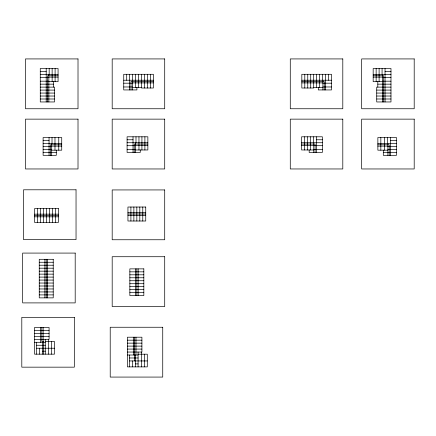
<?xml version="1.0" encoding="UTF-8"?>
<svg xmlns="http://www.w3.org/2000/svg" width="436" height="436" viewBox="0 0 436 436"><rect width="100%" height="100%" fill="white"/><g stroke="black" fill="none" stroke-linecap="round" stroke-linejoin="round"><path stroke-width="0.65" d="M40.265 71.482L46.2 71.482M385.043 71.482L390.978 71.482M40.265 74.447L58.07 74.447M373.172 74.447L390.978 74.447M58.07 75.771L47.529 75.771L47.529 101.959M373.172 75.771L383.718 75.771L383.718 101.959M48.854 77.101L58.07 77.101M373.172 77.101L382.388 77.101M40.265 77.412L48.854 77.412M382.388 77.412L390.978 77.412M123.737 80.229L153.401 80.229M301.821 80.229L331.491 80.229M40.265 81.189L48.854 81.189M382.388 81.189L390.978 81.189M153.401 81.352L130.996 81.352L130.996 89.941M301.821 81.554L324.231 81.554L324.231 89.941M48.854 81.685L58.07 81.685L58.07 68.512L40.265 68.512L40.265 101.959L54.516 101.959L54.516 87.124L40.265 87.124M382.388 81.685L373.172 81.685L373.172 68.512L390.978 68.512L390.978 101.959L376.726 101.959L376.726 87.124L390.978 87.124M132.321 82.884L153.401 82.884M301.821 82.884L322.907 82.884M123.737 83.194L132.321 83.194M322.907 83.194L331.491 83.194M40.265 84.159L53.437 84.159M377.805 84.159L390.978 84.159M123.737 86.971L132.321 86.971M322.907 86.971L331.491 86.971M132.321 87.467L141.537 87.467M313.691 87.467L322.907 87.467M40.265 90.089L54.516 90.089M376.726 90.089L390.978 90.089M40.265 93.059L54.516 93.059M376.726 93.059L390.978 93.059M40.265 96.024L54.516 96.024M376.726 96.024L390.978 96.024M40.265 98.994L54.516 98.994M376.726 98.994L390.978 98.994M127.094 139.765L133.024 139.765M316.416 139.765L322.351 139.765M43.115 140.506L49.05 140.506M390.542 140.506L396.477 140.506M127.094 142.73L147.859 142.73M301.581 142.73L322.351 142.73M43.115 143.477L61.727 143.477M377.865 143.477L396.477 143.477M147.859 144.054L134.217 144.054L134.217 152.442M301.581 144.054L315.092 144.054L315.092 152.442M61.727 144.801L50.374 144.801L50.374 155.341M377.865 144.801L389.217 144.801L389.217 155.341M135.678 145.384L147.859 145.384M301.581 145.384L313.767 145.384M127.094 145.695L135.678 145.695M313.767 145.695L322.351 145.695M51.699 146.125L61.727 146.125M377.865 146.125L387.893 146.125M43.115 146.441L51.699 146.441M387.893 146.441L396.477 146.441M43.115 149.406L51.699 149.406M387.893 149.406L396.477 149.406M127.094 149.472L135.678 149.472M313.767 149.472L322.351 149.472M135.678 149.968L147.859 149.968L147.859 136.795L127.094 136.795L127.094 152.442L140.261 152.442L140.261 149.968M313.767 149.968L301.581 149.968L301.581 136.795L322.351 136.795L322.351 152.442L309.178 152.442L309.178 149.968M51.699 150.175L61.727 150.175L61.727 137.542L43.115 137.542L43.115 155.341L56.288 155.341L56.288 150.175M387.893 150.175L377.865 150.175L377.865 137.542L396.477 137.542L396.477 155.341L383.304 155.341L383.304 150.175M43.115 152.377L56.288 152.377M383.304 152.377L396.477 152.377M127.939 212.692L145.738 212.692M127.939 214.016L145.738 214.016M34.635 214.163L58.37 214.163M127.939 215.346L145.738 215.346M34.635 215.488L58.37 215.488M34.635 216.817L58.37 216.817M39.245 262.265L53.225 262.265M39.245 265.23L53.225 265.23M39.245 268.2L53.225 268.2M39.245 271.165L53.225 271.165M129.852 271.835L143.831 271.835M39.245 274.135L53.225 274.135M129.852 274.805L143.831 274.805M39.245 277.1L53.225 277.1M129.852 277.77L143.831 277.77M39.245 280.065L53.225 280.065M129.852 280.735L143.831 280.735M39.245 283.035L53.225 283.035M129.852 283.705L143.831 283.705M39.245 286L53.225 286M129.852 286.67L143.831 286.67M39.245 288.964L53.225 288.964M129.852 289.64L143.831 289.64M39.245 291.935L53.225 291.935M129.852 292.605L143.831 292.605M39.245 294.9L53.225 294.9M34.564 330.428L49.083 330.428M34.564 333.398L49.083 333.398M34.564 336.363L49.083 336.363M34.564 339.328L49.083 339.328L49.083 327.463L34.564 327.463L34.564 354.163L54.478 354.163L54.478 341.486L45.262 341.486M127.383 340.178L141.907 340.178M34.564 342.298L45.262 342.298M127.383 343.143L141.907 343.143M36.673 345.263L45.262 345.263M127.383 346.108L141.907 346.108M36.673 348.233L54.478 348.233M127.383 349.078L141.907 349.078M42.608 351.198L45.262 351.198M127.383 352.043L141.907 352.043L141.907 337.208L127.383 337.208L127.383 366.878L147.297 366.878L147.297 354.201L138.081 354.201M127.383 355.008L138.081 355.008M129.497 357.978L138.081 357.978M129.497 360.943L147.297 360.943M135.433 363.913L138.081 363.913M390.542 137.542L390.542 155.341M387.893 143.477L387.893 155.341M387.577 137.542L387.577 143.477M385.043 68.512L385.043 101.959M384.607 137.542L384.607 150.175M382.388 74.447L382.388 101.959M382.072 68.512L382.072 74.447M380.835 137.542L380.835 150.175M379.107 68.512L379.107 81.685M377.805 81.685L377.805 87.124M376.143 68.512L376.143 81.685M328.526 74.294L328.526 80.229M325.556 74.294L325.556 89.941M322.907 80.229L322.907 89.941M322.591 74.294L322.591 80.229M319.626 74.294L319.626 87.467M318.318 87.467L318.318 89.941L331.491 89.941L331.491 74.294L301.821 74.294L301.821 88.007L313.691 88.007L313.691 74.294M316.656 74.294L316.656 87.467M316.416 136.795L316.416 152.442M313.767 142.73L313.767 152.442M313.451 136.795L313.451 142.73M310.721 74.294L310.721 88.007M310.481 136.795L310.481 149.968M307.756 74.294L307.756 88.007M307.516 136.795L307.516 149.968M304.791 74.294L304.791 88.007M304.551 136.795L304.551 149.968M150.436 74.294L150.436 88.007M147.472 74.294L147.472 88.007M144.894 136.795L144.894 149.968M144.501 74.294L144.501 88.007M144.332 354.201L144.332 366.878M142.774 207.029L142.774 221.008M141.923 136.795L141.923 149.968M141.537 74.294L141.537 88.007L153.401 88.007L153.401 74.294L123.737 74.294L123.737 89.941L136.904 89.941L136.904 87.467M141.368 352.043L141.368 366.878M139.809 207.029L139.809 221.008M138.959 136.795L138.959 149.968M138.572 74.294L138.572 87.467M138.168 268.87L138.168 295.57M138.081 352.043L138.081 366.878M136.839 207.029L136.839 221.008M136.839 268.87L136.839 295.57M135.994 136.795L135.994 142.73M135.972 337.208L135.972 355.008M135.678 142.73L135.678 152.442M135.601 74.294L135.601 87.467M135.514 268.87L135.514 295.57M135.433 355.008L135.433 366.878M134.648 337.208L134.648 360.943M133.874 207.029L133.874 221.008M133.318 337.208L133.318 355.008M133.024 136.795L133.024 152.442M132.637 74.294L132.637 80.229M132.462 360.943L132.462 366.878M132.321 80.229L132.321 89.941M130.909 207.029L130.909 221.008M129.666 74.294L129.666 89.941M129.497 355.008L129.497 366.878M126.702 74.294L126.702 80.229M58.756 137.542L58.756 150.175M55.399 208.501L55.399 222.48M55.099 68.512L55.099 81.685M54.985 137.542L54.985 150.175M53.437 81.685L53.437 87.124M52.434 208.501L52.434 222.48M52.135 68.512L52.135 81.685M52.015 137.542L52.015 143.477M51.699 143.477L51.699 155.341M51.508 341.486L51.508 354.163M49.464 208.501L49.464 222.48M49.17 68.512L49.17 74.447M49.05 137.542L49.05 155.341M48.854 74.447L48.854 101.959M48.543 339.328L48.543 354.163M47.562 259.3L47.562 297.87M46.499 208.501L46.499 222.48M46.232 259.3L46.232 297.87M46.2 68.512L46.2 101.959M45.262 339.328L45.262 354.163M44.908 259.3L44.908 297.87M43.535 208.501L43.535 222.48M43.524 354.163L43.524 341.47L41.823 341.47L41.823 327.463M43.148 327.463L43.148 342.298M42.608 342.298L42.608 354.163M40.564 208.501L40.564 222.48M40.499 327.463L40.499 342.298M39.643 348.233L39.643 354.163M37.6 208.501L37.6 222.48M36.673 342.298L36.673 354.163M78.011 58.925L25.49 58.925L25.49 108.749L78.011 108.749L78.011 58.925M164.71 58.925L112.188 58.925L112.188 108.749L164.71 108.749L164.71 58.925M342.8 58.925L290.278 58.925L290.278 108.749L342.8 108.749L342.8 58.925M414.2 58.925L361.678 58.925L361.678 108.749L414.2 108.749L414.2 58.925M78.011 119.137L25.49 119.137L25.49 168.961L78.011 168.961L78.011 119.137M164.71 119.137L112.188 119.137L112.188 168.961L164.71 168.961L164.71 119.137M342.8 119.137L290.278 119.137L290.278 168.961L342.8 168.961L342.8 119.137M414.2 119.137L361.678 119.137L361.678 168.961L414.2 168.961L414.2 119.137M76.038 189.796L23.517 189.796L23.517 239.615L76.038 239.615L76.038 189.796M164.71 189.938L112.188 189.938L112.188 239.756L164.71 239.756L164.71 189.938M145.738 207.029L127.939 207.029L127.939 221.008L145.738 221.008L145.738 207.029M58.37 208.501L34.635 208.501L34.635 222.48L58.37 222.48L58.37 208.501M75.194 253.082L22.672 253.082L22.672 302.9L75.194 302.9L75.194 253.082M164.71 256.722L112.188 256.722L112.188 306.541L164.71 306.541L164.71 256.722M53.225 259.3L39.245 259.3L39.245 297.87L53.225 297.87L53.225 259.3M143.831 268.87L129.852 268.87L129.852 295.57L143.831 295.57L143.831 268.87M74.322 317.337L21.8 317.337L21.8 367.161L74.322 367.161L74.322 317.337M162.737 327.251L110.215 327.251L110.215 377.075L162.737 377.075L162.737 327.251"/></g></svg>
